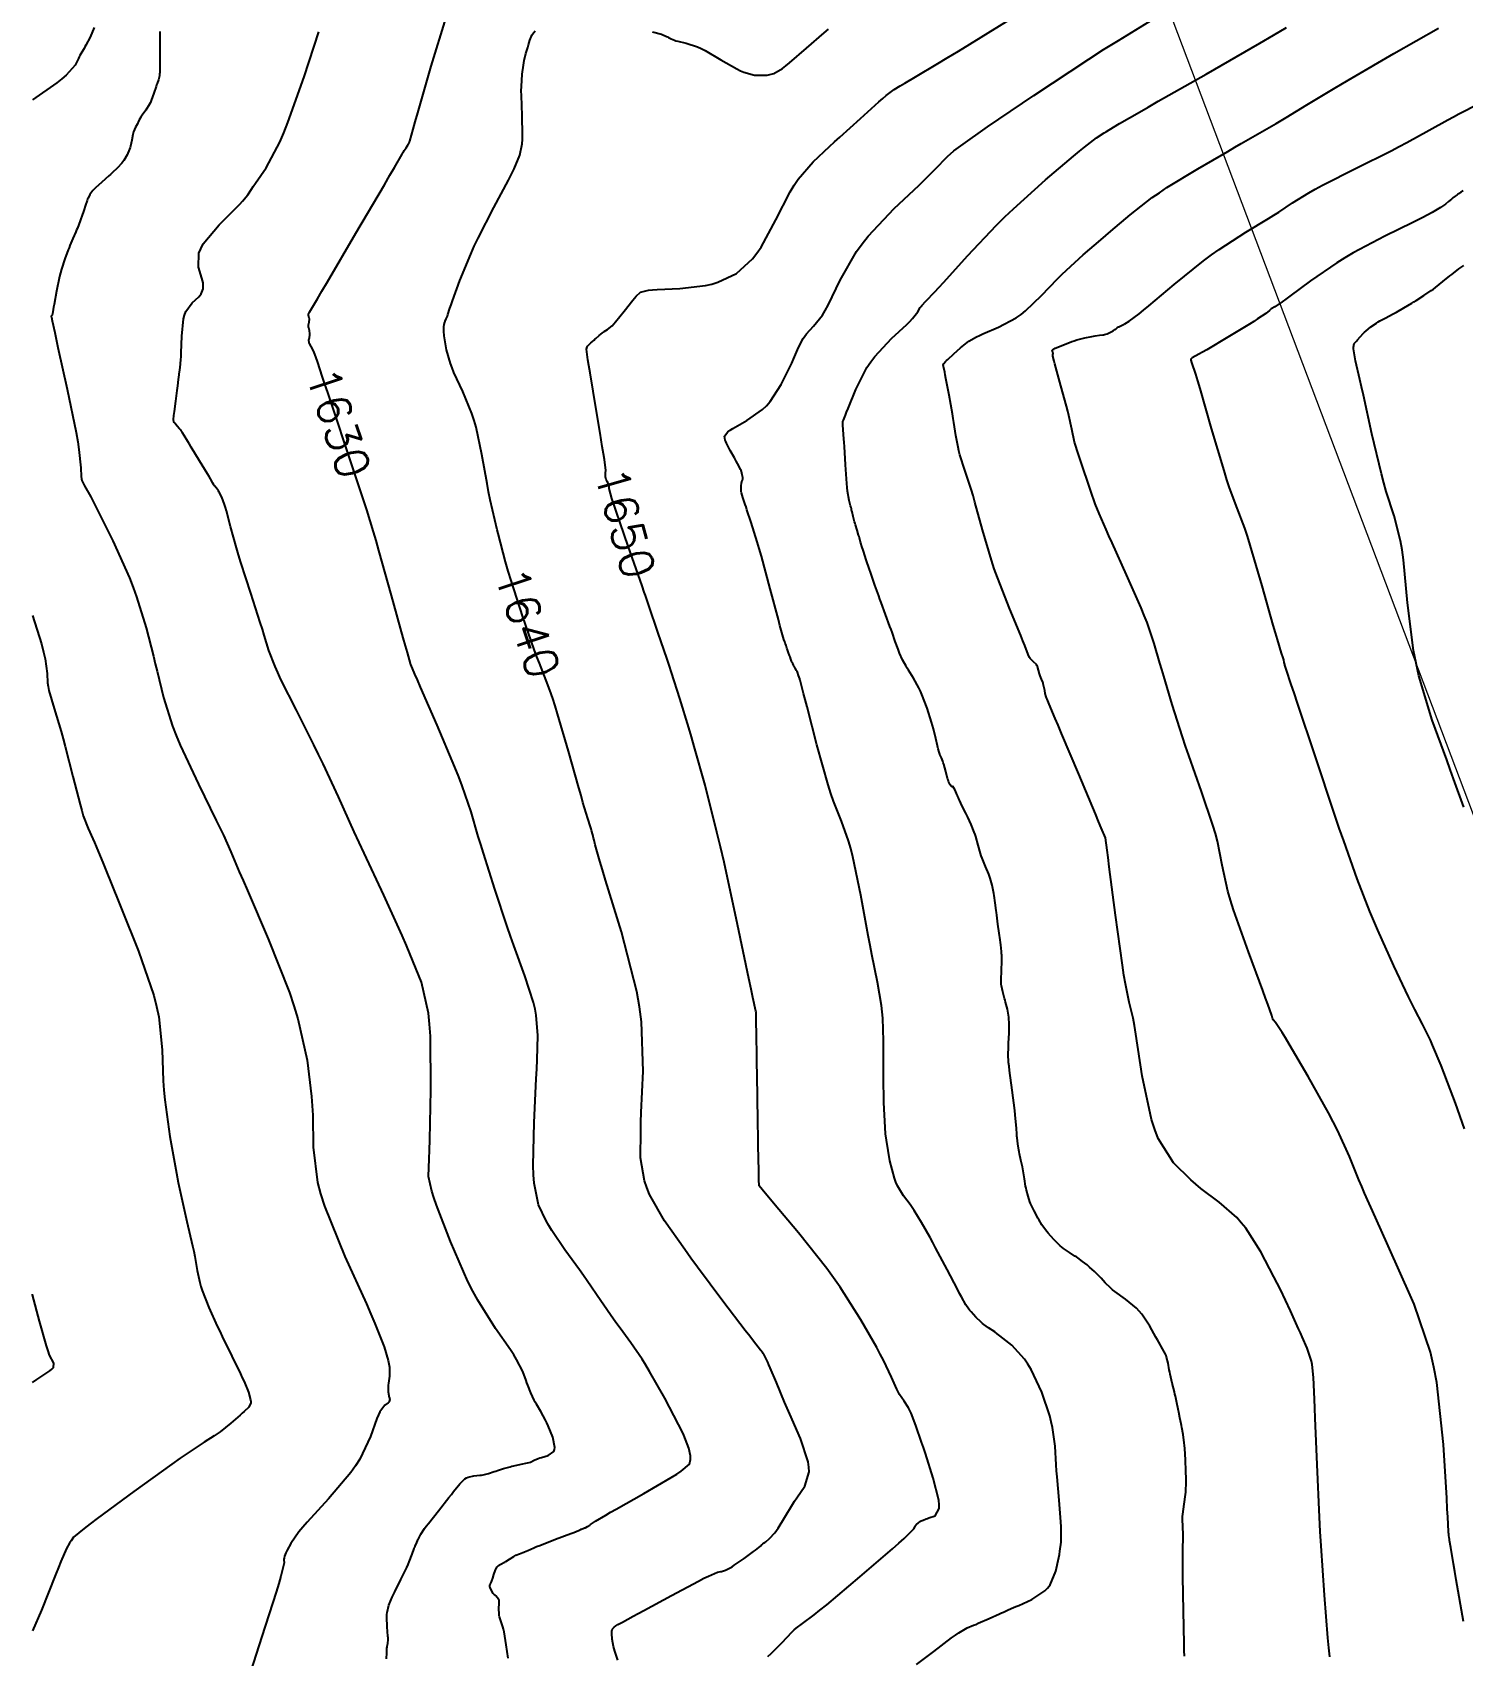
# Model space of a CAD drawing. Header units: metres. Extents: x 837477 to 838477, y 1189014 to 1191014.
# Drawn here: x 837476.5 to 837641.2, y 1190025.9 to 1190212.8 of the extents above; entities that cross this region are included whole.
import ezdxf

# ---------------------------------------------------------------- set-up
doc = ezdxf.new("R2010")
doc.units = ezdxf.units.M
doc.header["$LTSCALE"] = 0.3
doc.layers.add('COTAS 10', color=1, linetype='Continuous')
doc.layers.add('Linea_Tendencia', color=51, linetype='Continuous', lineweight=20)
doc.styles.get("Standard").update_dxf_attribs({"font": 'simplex.shx'})

msp = doc.modelspace()

# ---------------------------------------------------------------- linework, layer by layer
at = {"layer": 'COTAS 10'}
for points, elevation in [([(837531.283, 1190025.632), (837531.048, 1190027.15), (837530.803, 1190028.653), (837530.737, 1190028.975), (837530.673, 1190029.257), (837530.448, 1190029.934), (837530.278, 1190030.402), (837530.248, 1190030.552), (837530.225, 1190030.71), (837530.205, 1190031.352), (837530.228, 1190031.921), (837530.233, 1190032.034), (837530.237, 1190032.126), (837530.245, 1190032.296), (837530.214, 1190032.372), (837530.193, 1190032.405), (837530.167, 1190032.444), (837530.028, 1190032.627), (837529.876, 1190032.802), (837529.842, 1190032.836), (837529.81, 1190032.863), (837529.723, 1190032.907), (837529.629, 1190032.986), (837529.593, 1190033.035), (837529.553, 1190033.096), (837529.37, 1190033.416), (837529.213, 1190033.76), (837529.188, 1190033.836), (837529.171, 1190033.903), (837529.178, 1190034.079), (837529.242, 1190034.207), (837529.261, 1190034.244), (837529.281, 1190034.283), (837529.357, 1190034.429), (837529.45, 1190034.648), (837529.48, 1190034.733), (837529.512, 1190034.827), (837529.644, 1190035.253), (837529.789, 1190035.688), (837529.829, 1190035.788), (837529.87, 1190035.879), (837530.017, 1190036.135), (837530.182, 1190036.31), (837530.234, 1190036.351), (837530.288, 1190036.388), (837530.507, 1190036.494), (837530.795, 1190036.63), (837530.893, 1190036.686), (837530.999, 1190036.75), (837531.45, 1190037.049), (837531.93, 1190037.355), (837532.056, 1190037.424), (837532.177, 1190037.487), (837532.588, 1190037.658), (837532.969, 1190037.795), (837533.071, 1190037.837), (837533.172, 1190037.879), (837533.527, 1190038.047), (837534.229, 1190038.349), (837534.549, 1190038.477), (837534.923, 1190038.625), (837536.729, 1190039.318), (837538.482, 1190039.986), (837538.823, 1190040.117), (837539.102, 1190040.226), (837539.586, 1190040.427), (837539.665, 1190040.472), (837539.689, 1190040.483), (837539.713, 1190040.492), (837539.807, 1190040.521), (837539.897, 1190040.547), (837539.919, 1190040.555), (837539.94, 1190040.564), (837540.005, 1190040.599), (837540.057, 1190040.626), (837540.068, 1190040.63), (837540.079, 1190040.632), (837540.111, 1190040.625), (837540.172, 1190040.638), (837540.201, 1190040.653), (837540.236, 1190040.672), (837540.408, 1190040.781), (837540.677, 1190040.962), (837540.773, 1190041.026), (837540.878, 1190041.097), (837541.338, 1190041.403), (837542.51, 1190042.106), (837543.065, 1190042.426), (837543.72, 1190042.801), (837546.916, 1190044.611), (837550.059, 1190046.442), (837550.679, 1190046.83), (837551.192, 1190047.166), (837552.141, 1190047.952), (837552.283, 1190048.511), (837552.286, 1190048.704), (837552.273, 1190048.915), (837552.097, 1190049.814), (837551.501, 1190051.308), (837551.224, 1190051.893), (837550.898, 1190052.552), (837549.318, 1190055.551), (837547.563, 1190058.653), (837547.128, 1190059.377), (837546.714, 1190060.042), (837545.404, 1190061.957), (837544.166, 1190063.631), (837543.798, 1190064.144), (837543.418, 1190064.68), (837541.957, 1190066.792), (837540.39, 1190069.062), (837539.944, 1190069.696), (837539.492, 1190070.333), (837537.818, 1190072.653), (837536.309, 1190074.866), (837535.962, 1190075.435), (837535.646, 1190075.986), (837534.76, 1190077.818), (837534.268, 1190080.315), (837534.199, 1190081.285), (837534.161, 1190082.376), (837534.266, 1190087.324), (837534.516, 1190092.347), (837534.569, 1190093.486), (837534.613, 1190094.515), (837534.713, 1190097.324), (837534.513, 1190099.65), (837534.369, 1190100.376), (837534.187, 1190101.137), (837533.208, 1190104.181), (837531.93, 1190107.707), (837531.559, 1190108.772), (837531.18, 1190109.875), (837529.752, 1190114.181), (837528.432, 1190118.317), (837528.122, 1190119.313), (837527.836, 1190120.245), (837527.005, 1190123.073), (837525.998, 1190126.07), (837525.601, 1190127.109), (837525.153, 1190128.238), (837523.11, 1190133.073), (837521.196, 1190137.44), (837520.831, 1190138.275), (837520.536, 1190138.948), (837520.065, 1190140.028), (837520.054, 1190140.063), (837520.051, 1190140.077), (837520.046, 1190140.094), (837520.028, 1190140.17), (837519.681, 1190141.426), (837519.471, 1190142.185), (837519.21, 1190143.123), (837517.856, 1190147.999), (837516.397, 1190153.185), (837516.071, 1190154.319), (837515.779, 1190155.323), (837515.005, 1190157.856), (837514.322, 1190159.916), (837514.208, 1190160.259), (837513.902, 1190161.18), (837513.558, 1190162.213), (837510.505, 1190171.374), (837510.191, 1190172.316), (837509.923, 1190173.124), (837509.323, 1190174.936), (837509.027, 1190175.774), (837508.95, 1190175.969), (837508.874, 1190176.148), (837508.618, 1190176.658), (837508.424, 1190177.003), (837508.388, 1190177.077), (837508.359, 1190177.143), (837508.317, 1190177.302), (837508.336, 1190177.423), (837508.346, 1190177.464), (837508.358, 1190177.509), (837508.418, 1190177.698), (837508.459, 1190177.947), (837508.459, 1190177.989), (837508.459, 1190178.03), (837508.454, 1190178.118), (837508.395, 1190178.487), (837508.323, 1190178.822), (837508.309, 1190178.89), (837508.298, 1190178.946), (837508.281, 1190179.058), (837508.294, 1190179.151), (837508.302, 1190179.195), (837508.312, 1190179.247), (837508.361, 1190179.501), (837508.394, 1190179.778), (837508.393, 1190179.844), (837508.388, 1190179.906), (837508.332, 1190180.092), (837508.293, 1190180.264), (837508.298, 1190180.317), (837508.311, 1190180.372), (837508.414, 1190180.592), (837509.324, 1190182.131), (837509.845, 1190183.018), (837510.483, 1190184.104), (837513.758, 1190189.692), (837517.027, 1190195.28), (837517.662, 1190196.366), (837518.178, 1190197.253), (837519.064, 1190198.791), (837519.208, 1190199.05), (837519.256, 1190199.13), (837519.308, 1190199.214), (837519.528, 1190199.546), (837519.73, 1190199.849), (837519.771, 1190199.914), (837519.806, 1190199.972), (837519.876, 1190200.112), (837519.906, 1190200.197), (837519.915, 1190200.219), (837519.923, 1190200.241), (837519.956, 1190200.317), (837520.352, 1190201.68), (837520.59, 1190202.514), (837520.883, 1190203.546), (837522.403, 1190208.92), (837524.148, 1190214.523)], 1630), ([(837578.303, 1190024.888), (837580.269, 1190026.416), (837582.338, 1190027.979), (837582.782, 1190028.296), (837583.171, 1190028.563), (837584.11, 1190029.113), (837584.848, 1190029.415), (837585.11, 1190029.527), (837585.396, 1190029.651), (837586.638, 1190030.199), (837587.831, 1190030.731), (837588.087, 1190030.845), (837588.311, 1190030.944), (837588.852, 1190031.18), (837589.467, 1190031.45), (837589.738, 1190031.571), (837590.052, 1190031.712), (837591.551, 1190032.385), (837593.064, 1190033.372), (837593.387, 1190033.71), (837593.668, 1190034.077), (837594.338, 1190035.634), (837594.674, 1190037.208), (837594.744, 1190037.586), (837594.805, 1190037.937), (837594.944, 1190038.995), (837594.953, 1190040.276), (837594.932, 1190040.77), (837594.9, 1190041.323), (837594.703, 1190043.82), (837594.473, 1190046.529), (837594.422, 1190047.216), (837594.376, 1190047.875), (837594.254, 1190050.027), (837593.964, 1190052.185), (837593.811, 1190052.848), (837593.627, 1190053.539), (837592.702, 1190056.273), (837591.486, 1190058.874), (837591.12, 1190059.483), (837590.74, 1190060.042), (837589.259, 1190061.658), (837587.896, 1190062.758), (837587.592, 1190062.993), (837587.318, 1190063.197), (837586.591, 1190063.683), (837586.049, 1190064.044), (837585.892, 1190064.169), (837585.731, 1190064.306), (837585.126, 1190064.894), (837584.568, 1190065.515), (837584.438, 1190065.673), (837584.318, 1190065.825), (837583.972, 1190066.324), (837583.472, 1190067.227), (837583.254, 1190067.633), (837583.003, 1190068.108), (837581.809, 1190070.388), (837580.496, 1190072.875), (837580.17, 1190073.481), (837579.859, 1190074.05), (837578.87, 1190075.803), (837578.013, 1190077.196), (837577.786, 1190077.538), (837577.563, 1190077.861), (837576.793, 1190078.87), (837576.101, 1190080.024), (837575.927, 1190080.439), (837575.76, 1190080.895), (837575.222, 1190082.885), (837574.819, 1190085.29), (837574.737, 1190086.007), (837574.669, 1190086.747), (837574.531, 1190089.603), (837574.494, 1190092.519), (837574.49, 1190093.297), (837574.488, 1190094.062), (837574.5, 1190096.717), (837574.41, 1190099.317), (837574.342, 1190100.047), (837574.257, 1190100.781), (837573.798, 1190103.471), (837573.149, 1190106.658), (837572.945, 1190107.706), (837572.731, 1190108.826), (837571.866, 1190113.471), (837570.957, 1190117.888), (837570.714, 1190118.865), (837570.475, 1190119.736), (837569.644, 1190121.991), (837568.722, 1190124.292), (837568.425, 1190125.191), (837568.11, 1190126.204), (837566.825, 1190130.811), (837565.686, 1190135.16), (837565.464, 1190136.01), (837565.282, 1190136.707), (837564.965, 1190137.947), (837564.894, 1190138.222), (837564.868, 1190138.311), (837564.84, 1190138.405), (837564.717, 1190138.791), (837564.574, 1190139.176), (837564.533, 1190139.269), (837564.492, 1190139.357), (837564.339, 1190139.628), (837564.198, 1190139.849), (837564.164, 1190139.906), (837564.132, 1190139.961), (837564.035, 1190140.144), (837563.954, 1190140.327), (837563.932, 1190140.381), (837563.91, 1190140.437), (837563.832, 1190140.654), (837563.743, 1190140.907), (837563.715, 1190140.986), (837563.685, 1190141.069), (837563.562, 1190141.399), (837563.435, 1190141.741), (837563.403, 1190141.831), (837563.371, 1190141.919), (837563.267, 1190142.219), (837563.171, 1190142.501), (837563.119, 1190142.655), (837563.025, 1190142.927), (837562.727, 1190143.982), (837562.572, 1190144.552), (837562.386, 1190145.242), (837561.453, 1190148.74), (837560.426, 1190152.517), (837560.181, 1190153.384), (837559.953, 1190154.173), (837559.271, 1190156.376), (837558.773, 1190157.852), (837558.661, 1190158.183), (837558.559, 1190158.48), (837558.286, 1190159.271), (837558.134, 1190159.82), (837558.11, 1190159.964), (837558.094, 1190160.105), (837558.097, 1190160.586), (837558.153, 1190160.972), (837558.17, 1190161.053), (837558.187, 1190161.123), (837558.251, 1190161.281), (837558.289, 1190161.426), (837558.289, 1190161.487), (837558.286, 1190161.558), (837558.235, 1190161.886), (837558.126, 1190162.28), (837558.085, 1190162.392), (837558.039, 1190162.504), (837557.836, 1190162.918), (837557.543, 1190163.444), (837557.441, 1190163.627), (837557.33, 1190163.827), (837556.853, 1190164.681), (837556.423, 1190165.521), (837556.341, 1190165.711), (837556.276, 1190165.882), (837556.175, 1190166.347), (837556.571, 1190166.829), (837556.819, 1190167.012), (837557.128, 1190167.216), (837558.741, 1190168.129), (837560.57, 1190169.405), (837561.015, 1190169.838), (837561.433, 1190170.306), (837562.718, 1190172.282), (837563.7, 1190174.273), (837563.926, 1190174.749), (837564.133, 1190175.194), (837564.716, 1190176.53), (837565.257, 1190177.591), (837565.437, 1190177.862), (837565.63, 1190178.123), (837566.438, 1190178.984), (837567.453, 1190180.28), (837567.776, 1190180.816), (837568.119, 1190181.429), (837569.509, 1190184.281), (837571.381, 1190187.587), (837572.027, 1190188.487), (837572.728, 1190189.379), (837575.719, 1190192.544), (837578.542, 1190195.192), (837579.135, 1190195.759), (837579.648, 1190196.254), (837580.822, 1190197.441), (837581.487, 1190198.143), (837581.679, 1190198.332), (837581.874, 1190198.52), (837582.606, 1190199.178), (837584.471, 1190200.548), (837585.381, 1190201.184), (837586.461, 1190201.931), (837591.783, 1190205.557), (837598.114, 1190209.738), (837599.831, 1190210.835), (837601.531, 1190211.906), (837607.539, 1190215.557)], 1660), ([(837483.615, 1190213.378), (837483.142, 1190212.277), (837482.668, 1190211.359), (837482.561, 1190211.159), (837482.465, 1190210.984), (837482.207, 1190210.547), (837481.971, 1190210.147), (837481.888, 1190209.995), (837481.799, 1190209.825), (837481.415, 1190209.06), (837480.391, 1190207.903), (837479.898, 1190207.486), (837479.314, 1190207.026), (837476.514, 1190205.061)], 1600), ([(837491.162, 1190212.931), (837491.161, 1190212.775), (837491.164, 1190211.957), (837491.17, 1190210.913), (837491.173, 1190210.615), (837491.176, 1190210.313), (837491.188, 1190209.19), (837491.173, 1190208.208), (837491.157, 1190207.995), (837491.137, 1190207.808), (837491.027, 1190207.343), (837490.861, 1190206.929), (837490.806, 1190206.773), (837490.748, 1190206.599), (837490.504, 1190205.823), (837490.195, 1190204.978), (837490.095, 1190204.761), (837489.989, 1190204.551), (837489.552, 1190203.853), (837489.148, 1190203.288), (837489.063, 1190203.162), (837488.988, 1190203.05), (837488.815, 1190202.753), (837488.687, 1190202.494), (837488.641, 1190202.404), (837488.591, 1190202.308), (837488.375, 1190201.894), (837488.159, 1190201.387), (837488.11, 1190201.23), (837488.065, 1190201.067), (837487.943, 1190200.42), (837487.804, 1190199.737), (837487.749, 1190199.551), (837487.687, 1190199.366), (837487.402, 1190198.711), (837487.031, 1190198.088), (837486.914, 1190197.924), (837486.791, 1190197.764), (837486.294, 1190197.215), (837485.692, 1190196.647), (837485.503, 1190196.475), (837485.305, 1190196.296), (837484.505, 1190195.595), (837483.769, 1190194.924), (837483.61, 1190194.763), (837483.471, 1190194.614), (837483.129, 1190194.166), (837482.921, 1190193.748), (837482.866, 1190193.618), (837482.813, 1190193.481), (837482.628, 1190192.935), (837482.425, 1190192.299), (837482.359, 1190192.105), (837482.289, 1190191.904), (837482.001, 1190191.115), (837481.683, 1190190.294), (837481.594, 1190190.073), (837481.504, 1190189.854), (837481.176, 1190189.086), (837480.831, 1190188.273), (837480.73, 1190188.027), (837480.627, 1190187.771), (837480.239, 1190186.768), (837479.848, 1190185.545), (837479.745, 1190185.15), (837479.643, 1190184.731), (837479.291, 1190183.015), (837479.009, 1190181.476), (837478.952, 1190181.168), (837478.904, 1190180.911), (837478.805, 1190180.412), (837478.766, 1190180.276), (837478.755, 1190180.248), (837478.745, 1190180.224), (837478.709, 1190180.173), (837478.682, 1190180.151), (837478.678, 1190180.145), (837478.675, 1190180.139), (837478.676, 1190180.118), (837478.68, 1190180.105), (837478.679, 1190180.103), (837478.677, 1190180.104), (837478.661, 1190180.114), (837478.649, 1190180.117), (837478.649, 1190180.113), (837478.651, 1190180.107), (837478.671, 1190180.068), (837478.696, 1190180.019), (837478.706, 1190179.995), (837478.716, 1190179.959), (837478.729, 1190179.887), (837478.735, 1190179.853), (837478.743, 1190179.813), (837478.781, 1190179.619), (837479.072, 1190178.269), (837479.239, 1190177.501), (837479.444, 1190176.561), (837480.495, 1190171.744), (837481.527, 1190166.746), (837481.719, 1190165.693), (837481.871, 1190164.783), (837482.082, 1190162.693), (837482.114, 1190161.672), (837482.153, 1190161.435), (837482.205, 1190161.22), (837482.499, 1190160.61), (837483.23, 1190159.347), (837483.556, 1190158.719), (837483.937, 1190157.972), (837485.759, 1190154.268), (837487.673, 1190150.003), (837488.111, 1190148.902), (837488.508, 1190147.835), (837489.612, 1190144.268), (837490.43, 1190141.005), (837490.648, 1190140.131), (837490.861, 1190139.268), (837491.599, 1190136.254), (837492.649, 1190132.936), (837493.06, 1190131.882), (837493.522, 1190130.768), (837495.622, 1190126.254), (837497.679, 1190122.079), (837498.115, 1190121.178), (837498.492, 1190120.388), (837499.367, 1190118.457), (837500.328, 1190116.189), (837500.758, 1190115.186), (837501.26, 1190114.02), (837503.666, 1190108.457), (837506.1, 1190102.284), (837506.619, 1190100.733), (837507.07, 1190099.252), (837508.143, 1190094.476), (837508.634, 1190090.311), (837508.72, 1190089.215), (837508.783, 1190088.143), (837508.831, 1190084.476), (837509.33, 1190080.413), (837509.679, 1190079.09), (837510.119, 1190077.683), (837512.469, 1190071.885), (837514.958, 1190066.426), (837515.486, 1190065.23), (837515.944, 1190064.173), (837517.017, 1190061.495), (837517.482, 1190059.889), (837517.557, 1190059.506), (837517.609, 1190059.151), (837517.604, 1190058.093), (837517.489, 1190057.283), (837517.472, 1190057.085), (837517.462, 1190056.898), (837517.478, 1190056.317), (837517.539, 1190055.869), (837517.556, 1190055.767), (837517.573, 1190055.673), (837517.638, 1190055.414), (837517.593, 1190055.191), (837517.54, 1190055.121), (837517.471, 1190055.046), (837517.076, 1190054.746), (837516.513, 1190053.999), (837516.337, 1190053.643), (837516.152, 1190053.222), (837515.413, 1190051.163), (837514.193, 1190048.555), (837513.705, 1190047.788), (837513.152, 1190047.002), (837510.611, 1190043.998), (837508.137, 1190041.303), (837507.625, 1190040.711), (837507.189, 1190040.186), (837506.24, 1190038.845), (837505.854, 1190038.073), (837505.773, 1190037.905), (837505.702, 1190037.758), (837505.54, 1190037.395), (837505.476, 1190037.132), (837505.467, 1190037.048), (837505.462, 1190036.96), (837505.477, 1190036.601), (837505.111, 1190035.063), (837504.867, 1190034.231), (837504.56, 1190033.224), (837502.934, 1190028.12), (837501.3, 1190023.086)], 1610), ([(837517.257, 1190025.566), (837517.295, 1190026.261), (837517.326, 1190026.795), (837517.339, 1190026.918), (837517.354, 1190027.029), (837517.421, 1190027.341), (837517.458, 1190027.777), (837517.455, 1190027.966), (837517.445, 1190028.185), (837517.357, 1190029.227), (837517.31, 1190030.364), (837517.326, 1190030.645), (837517.354, 1190030.91), (837517.558, 1190031.743), (837517.942, 1190032.64), (837518.083, 1190032.946), (837518.24, 1190033.276), (837518.932, 1190034.676), (837519.614, 1190036.074), (837519.763, 1190036.404), (837519.896, 1190036.707), (837520.237, 1190037.595), (837520.455, 1190038.246), (837520.512, 1190038.4), (837520.567, 1190038.544), (837520.751, 1190038.968), (837520.929, 1190039.325), (837520.98, 1190039.426), (837521.032, 1190039.529), (837521.226, 1190039.905), (837521.656, 1190040.552), (837521.857, 1190040.825), (837522.094, 1190041.138), (837523.245, 1190042.606), (837524.466, 1190044.137), (837524.747, 1190044.49), (837525.003, 1190044.811), (837525.722, 1190045.715), (837526.308, 1190046.283), (837526.481, 1190046.393), (837526.658, 1190046.482), (837527.335, 1190046.633), (837528.026, 1190046.685), (837528.211, 1190046.712), (837528.394, 1190046.745), (837529.034, 1190046.91), (837529.677, 1190047.117), (837529.862, 1190047.176), (837530.049, 1190047.236), (837530.752, 1190047.459), (837531.499, 1190047.673), (837531.714, 1190047.728), (837531.934, 1190047.78), (837532.76, 1190047.952), (837533.512, 1190048.12), (837533.686, 1190048.169), (837533.844, 1190048.22), (837534.29, 1190048.417), (837534.748, 1190048.628), (837534.914, 1190048.688), (837535.098, 1190048.749), (837535.902, 1190048.977), (837536.536, 1190049.443), (837536.612, 1190049.654), (837536.645, 1190049.901), (837536.405, 1190051.088), (837535.877, 1190052.402), (837535.729, 1190052.728), (837535.579, 1190053.037), (837535.033, 1190054.019), (837534.523, 1190054.885), (837534.397, 1190055.121), (837534.277, 1190055.355), (837533.895, 1190056.19), (837533.545, 1190057.065), (837533.445, 1190057.325), (837533.342, 1190057.593), (837532.959, 1190058.622), (837532.239, 1190060.041), (837531.924, 1190060.555), (837531.559, 1190061.12), (837529.825, 1190063.596), (837527.773, 1190066.843), (837527.209, 1190067.895), (837526.646, 1190069.012), (837524.625, 1190073.596), (837523.017, 1190077.796), (837522.714, 1190078.67), (837522.473, 1190079.42), (837522.114, 1190081.085), (837522.183, 1190083.136), (837522.211, 1190084.128), (837522.243, 1190085.304), (837522.388, 1190091.085), (837522.325, 1190097.232), (837522.225, 1190098.638), (837522.09, 1190099.917), (837521.302, 1190103.468), (837520.014, 1190106.654), (837519.562, 1190107.703), (837519.07, 1190108.823), (837516.947, 1190113.468), (837514.694, 1190118.318), (837514.119, 1190119.566), (837513.566, 1190120.774), (837511.743, 1190124.796), (837509.974, 1190128.615), (837509.455, 1190129.694), (837508.923, 1190130.783), (837506.893, 1190134.796), (837505.123, 1190138.325), (837504.755, 1190139.109), (837504.439, 1190139.809), (837503.738, 1190141.641), (837503.199, 1190143.437), (837502.985, 1190144.115), (837502.744, 1190144.872), (837501.641, 1190148.257), (837500.503, 1190151.805), (837500.24, 1190152.665), (837499.999, 1190153.47), (837499.318, 1190155.935), (837498.838, 1190157.741), (837498.724, 1190158.131), (837498.619, 1190158.475), (837498.306, 1190159.318), (837498.054, 1190159.804), (837497.986, 1190159.921), (837497.919, 1190160.03), (837497.687, 1190160.365), (837497.489, 1190160.625), (837497.444, 1190160.688), (837497.404, 1190160.748), (837497.295, 1190160.93), (837497.009, 1190161.42), (837496.857, 1190161.674), (837496.673, 1190161.979), (837495.745, 1190163.507), (837494.785, 1190165.084), (837494.58, 1190165.42), (837494.402, 1190165.712), (837493.981, 1190166.402), (837493.777, 1190166.733), (837493.736, 1190166.799), (837493.702, 1190166.853), (837493.634, 1190166.953), (837493.547, 1190167.048), (837493.501, 1190167.098), (837493.445, 1190167.159), (837493.16, 1190167.468), (837492.885, 1190167.819), (837492.835, 1190167.907), (837492.795, 1190167.991), (837492.745, 1190168.259), (837492.799, 1190168.727), (837492.826, 1190168.936), (837492.857, 1190169.18), (837493.009, 1190170.35), (837493.17, 1190171.582), (837493.206, 1190171.865), (837493.238, 1190172.123), (837493.324, 1190172.845), (837493.393, 1190173.4), (837493.414, 1190173.553), (837493.436, 1190173.705), (837493.523, 1190174.251), (837493.607, 1190175.135), (837493.627, 1190175.501), (837493.646, 1190175.919), (837493.702, 1190177.863), (837493.917, 1190179.842), (837494.035, 1190180.281), (837494.179, 1190180.674), (837494.913, 1190181.7), (837495.654, 1190182.38), (837495.804, 1190182.555), (837495.929, 1190182.724), (837496.179, 1190183.285), (837496.149, 1190183.986), (837496.097, 1190184.243), (837496.027, 1190184.527), (837495.619, 1190185.782), (837495.665, 1190187.402), (837495.881, 1190187.917), (837496.185, 1190188.461), (837498.018, 1190190.666), (837499.987, 1190192.649), (837500.377, 1190193.053), (837500.699, 1190193.395), (837501.302, 1190194.105), (837501.723, 1190194.77), (837501.931, 1190195.082), (837502.178, 1190195.451), (837503.402, 1190197.245), (837504.978, 1190200.165), (837505.448, 1190201.242), (837505.932, 1190202.437), (837507.801, 1190207.725), (837509.476, 1190212.876)], 1620), ([(837543.915, 1190025.398), (837543.555, 1190026.437), (837543.479, 1190026.704), (837543.413, 1190026.963), (837543.262, 1190027.827), (837543.208, 1190028.489), (837543.204, 1190028.622), (837543.205, 1190028.732), (837543.245, 1190028.945), (837543.324, 1190029.026), (837543.348, 1190029.053), (837543.374, 1190029.082), (837543.477, 1190029.199), (837543.691, 1190029.369), (837543.787, 1190029.43), (837543.899, 1190029.496), (837544.433, 1190029.788), (837545.687, 1190030.458), (837546.252, 1190030.763), (837546.911, 1190031.119), (837550.078, 1190032.84), (837553.194, 1190034.506), (837553.821, 1190034.828), (837554.345, 1190035.091), (837555.389, 1190035.537), (837555.758, 1190035.603), (837555.857, 1190035.625), (837555.956, 1190035.649), (837556.301, 1190035.751), (837556.834, 1190036.029), (837557.051, 1190036.165), (837557.297, 1190036.325), (837558.435, 1190037.113), (837559.537, 1190037.911), (837559.76, 1190038.078), (837559.947, 1190038.22), (837560.328, 1190038.537), (837560.46, 1190038.674), (837560.491, 1190038.704), (837560.519, 1190038.729), (837560.601, 1190038.789), (837560.76, 1190038.907), (837560.837, 1190038.968), (837560.927, 1190039.043), (837561.373, 1190039.417), (837561.973, 1190040.072), (837562.16, 1190040.323), (837562.357, 1190040.605), (837563.146, 1190041.876), (837564.013, 1190043.315), (837564.26, 1190043.703), (837564.509, 1190044.085), (837565.43, 1190045.429), (837565.925, 1190047.069), (837565.906, 1190047.638), (837565.818, 1190048.257), (837564.936, 1190050.91), (837563.705, 1190053.711), (837563.397, 1190054.424), (837563.104, 1190055.109), (837562.163, 1190057.357), (837561.45, 1190059.074), (837561.301, 1190059.425), (837561.173, 1190059.721), (837560.881, 1190060.341), (837560.704, 1190060.618), (837560.647, 1190060.699), (837560.587, 1190060.781), (837560.341, 1190061.09), (837559.513, 1190062.151), (837559.085, 1190062.708), (837558.572, 1190063.379), (837556.001, 1190066.749), (837553.065, 1190070.67), (837552.322, 1190071.688), (837551.608, 1190072.677), (837549.282, 1190076.001), (837547.561, 1190079.015), (837547.229, 1190079.807), (837546.96, 1190080.582), (837546.51, 1190083.229), (837546.534, 1190086.3), (837546.564, 1190087.343), (837546.605, 1190088.469), (837546.833, 1190093.229), (837546.629, 1190098.916), (837546.395, 1190100.626), (837546.085, 1190102.396), (837544.328, 1190109.277), (837542.49, 1190115.23), (837542.129, 1190116.415), (837541.833, 1190117.399), (837541.295, 1190119.277), (837541.181, 1190119.801), (837541.151, 1190119.931), (837541.122, 1190120.055), (837541.021, 1190120.449), (837540.875, 1190120.948), (837540.816, 1190121.138), (837540.75, 1190121.351), (837540.449, 1190122.308), (837539.893, 1190124.171), (837539.667, 1190124.955), (837539.41, 1190125.856), (837538.219, 1190130.078), (837536.978, 1190134.357), (837536.689, 1190135.294), (837536.423, 1190136.122), (837536.072, 1190137.087), (837535.658, 1190138.219), (837534.875, 1190140.189), (837534.597, 1190140.938), (837534.292, 1190141.776), (837532.973, 1190145.534), (837531.61, 1190149.704), (837531.278, 1190150.801), (837530.966, 1190151.873), (837530.11, 1190155.127), (837530.002, 1190155.534), (837529.225, 1190158.995), (837529.031, 1190159.94), (837528.846, 1190160.879), (837528.25, 1190164.224), (837527.586, 1190167.351), (837527.356, 1190168.152), (837527.107, 1190168.926), (837526.045, 1190171.489), (837525.036, 1190173.669), (837524.82, 1190174.202), (837524.632, 1190174.704), (837524.184, 1190176.262), (837523.971, 1190177.419), (837523.931, 1190177.668), (837523.899, 1190177.887), (837523.854, 1190178.421), (837523.87, 1190178.742), (837523.877, 1190178.826), (837523.886, 1190178.908), (837523.926, 1190179.188), (837523.988, 1190179.45), (837524.009, 1190179.52), (837524.033, 1190179.589), (837524.137, 1190179.832), (837524.239, 1190180.056), (837524.261, 1190180.114), (837524.281, 1190180.169), (837524.333, 1190180.353), (837524.569, 1190181.054), (837524.705, 1190181.436), (837524.873, 1190181.9), (837525.732, 1190184.252), (837526.975, 1190187.293), (837527.384, 1190188.191), (837527.821, 1190189.113), (837529.634, 1190192.643), (837531.309, 1190195.812), (837531.658, 1190196.505), (837531.959, 1190197.12), (837532.633, 1190198.676), (837532.886, 1190200.011), (837532.922, 1190200.485), (837532.943, 1190201.006), (837532.891, 1190203.266), (837532.799, 1190205.548), (837532.793, 1190206.082), (837532.796, 1190206.575), (837532.879, 1190208.001), (837533.033, 1190209.068), (837533.081, 1190209.334), (837533.131, 1190209.587), (837533.328, 1190210.395), (837533.525, 1190211.073), (837533.574, 1190211.243), (837533.621, 1190211.406), (837533.772, 1190211.934), (837533.949, 1190212.392), (837534.014, 1190212.511), (837534.084, 1190212.627), (837534.394, 1190213.018)], 1640), ([(837561.193, 1190025.839), (837561.542, 1190026.162), (837562.809, 1190027.455), (837563.944, 1190028.632), (837564.209, 1190028.883), (837564.453, 1190029.101), (837565.158, 1190029.615), (837566.517, 1190030.624), (837567.174, 1190031.154), (837567.953, 1190031.792), (837571.777, 1190035), (837575.536, 1190038.227), (837576.273, 1190038.877), (837576.878, 1190039.422), (837577.968, 1190040.508), (837578.19, 1190040.859), (837578.248, 1190040.94), (837578.306, 1190041.013), (837578.502, 1190041.216), (837578.701, 1190041.36), (837578.76, 1190041.396), (837578.82, 1190041.43), (837579.053, 1190041.537), (837579.412, 1190041.67), (837579.552, 1190041.721), (837579.709, 1190041.776), (837580.425, 1190042.026), (837580.899, 1190042.868), (837580.904, 1190043.297), (837580.855, 1190043.81), (837580.22, 1190046.373), (837579.311, 1190049.198), (837579.089, 1190049.876), (837578.879, 1190050.51), (837578.226, 1190052.427), (837577.671, 1190053.846), (837577.523, 1190054.166), (837577.377, 1190054.454), (837576.869, 1190055.231), (837576.346, 1190055.999), (837576.19, 1190056.282), (837576.03, 1190056.595), (837575.412, 1190057.979), (837574.479, 1190059.958), (837574.12, 1190060.646), (837573.717, 1190061.395), (837571.898, 1190064.606), (837569.513, 1190068.333), (837568.753, 1190069.408), (837567.95, 1190070.502), (837564.692, 1190074.606), (837561.844, 1190078.008), (837561.301, 1190078.659), (837560.863, 1190079.184), (837560.166, 1190080.031), (837560.149, 1190080.749), (837560.141, 1190081.193), (837560.13, 1190081.743), (837560.079, 1190084.615), (837560.016, 1190088.299), (837559.998, 1190089.361), (837559.98, 1190090.442), (837559.913, 1190094.496), (837559.859, 1190097.867), (837559.849, 1190098.515), (837559.841, 1190099.041), (837559.831, 1190099.913), (837559.828, 1190099.986), (837559.825, 1190100.008), (837559.821, 1190100.031), (837559.799, 1190100.119), (837559.459, 1190101.709), (837559.254, 1190102.679), (837559.002, 1190103.878), (837557.694, 1190110.119), (837556.134, 1190117.282), (837555.723, 1190119.062), (837555.321, 1190120.754), (837553.944, 1190126.131), (837552.695, 1190130.585), (837552.374, 1190131.696), (837552.063, 1190132.754), (837551.03, 1190136.131), (837550.065, 1190139.13), (837549.797, 1190139.949), (837549.53, 1190140.764), (837548.565, 1190143.666), (837547.446, 1190146.946), (837547.082, 1190147.999), (837546.951, 1190148.376), (837546.694, 1190149.114), (837545.099, 1190153.666), (837543.698, 1190157.705), (837543.434, 1190158.498), (837543.222, 1190159.149), (837542.904, 1190160.326), (837542.904, 1190160.571), (837542.894, 1190160.636), (837542.88, 1190160.699), (837542.789, 1190160.913), (837542.682, 1190161.107), (837542.657, 1190161.156), (837542.633, 1190161.203), (837542.565, 1190161.36), (837542.519, 1190161.51), (837542.51, 1190161.554), (837542.502, 1190161.599), (837542.489, 1190161.77), (837542.49, 1190161.97), (837542.492, 1190162.034), (837542.495, 1190162.101), (837542.513, 1190162.375), (837542.358, 1190163.631), (837542.253, 1190164.318), (837542.12, 1190165.153), (837541.866, 1190166.682), (837541.414, 1190169.392), (837540.705, 1190173.623), (837540.57, 1190174.451), (837540.462, 1190175.132), (837540.293, 1190176.35), (837540.372, 1190176.613), (837540.42, 1190176.691), (837540.479, 1190176.77), (837540.786, 1190177.075), (837541.167, 1190177.399), (837541.272, 1190177.491), (837541.377, 1190177.585), (837541.756, 1190177.93), (837542.134, 1190178.248), (837542.238, 1190178.324), (837542.342, 1190178.395), (837542.715, 1190178.609), (837543.236, 1190179.044), (837543.434, 1190179.256), (837543.654, 1190179.506), (837544.642, 1190180.737), (837545.624, 1190181.977), (837545.84, 1190182.233), (837546.033, 1190182.451), (837546.532, 1190182.924), (837547.434, 1190183.127), (837547.882, 1190183.175), (837548.415, 1190183.22), (837551.057, 1190183.353), (837554.003, 1190183.683), (837554.729, 1190183.852), (837555.416, 1190184.054), (837557.572, 1190185.065), (837559.42, 1190186.76), (837559.912, 1190187.394), (837560.396, 1190188.1), (837562.077, 1190191.241), (837563.727, 1190194.46), (837564.192, 1190195.215), (837564.661, 1190195.909), (837566.385, 1190197.923), (837568.284, 1190199.679), (837568.863, 1190200.211), (837569.465, 1190200.763), (837571.834, 1190202.922), (837573.962, 1190204.824), (837574.412, 1190205.214), (837574.803, 1190205.545), (837575.713, 1190206.247), (837576.409, 1190206.662), (837576.663, 1190206.812), (837576.945, 1190206.977), (837578.188, 1190207.7), (837580.732, 1190209.224), (837581.834, 1190209.894), (837583.109, 1190210.672), (837589.149, 1190214.375)], 1650), ([(837547.903, 1190212.879), (837548.917, 1190212.62), (837549.492, 1190212.367), (837549.62, 1190212.306), (837549.734, 1190212.25), (837550.033, 1190212.077), (837550.427, 1190211.913), (837550.601, 1190211.861), (837550.804, 1190211.806), (837551.769, 1190211.585), (837553.084, 1190211.144), (837553.506, 1190210.951), (837553.954, 1190210.727), (837555.781, 1190209.66), (837557.587, 1190208.621), (837558.022, 1190208.414), (837558.427, 1190208.243), (837559.655, 1190207.914), (837560.627, 1190207.88), (837560.872, 1190207.893), (837561.105, 1190207.917), (837561.86, 1190208.087), (837562.852, 1190208.677), (837563.235, 1190208.965), (837563.664, 1190209.308), (837565.607, 1190210.996), (837567.652, 1190212.783), (837568.146, 1190213.187)], 1640), ([(837609.127, 1190025.871), (837609.113, 1190026.518), (837609.097, 1190027.287), (837609.016, 1190031.086), (837608.949, 1190034.997), (837608.942, 1190035.835), (837608.939, 1190036.568), (837608.969, 1190038.334), (837609.001, 1190039.359), (837609, 1190039.625), (837608.994, 1190039.883), (837608.935, 1190040.753), (837608.905, 1190041.651), (837608.917, 1190041.927), (837608.938, 1190042.215), (837609.086, 1190043.355), (837609.25, 1190044.464), (837609.281, 1190044.732), (837609.305, 1190044.984), (837609.339, 1190045.755), (837609.321, 1190046.571), (837609.312, 1190046.852), (837609.302, 1190047.157), (837609.253, 1190048.454), (837609.176, 1190049.788), (837609.148, 1190050.115), (837609.118, 1190050.425), (837608.983, 1190051.389), (837608.833, 1190052.195), (837608.793, 1190052.404), (837608.753, 1190052.607), (837608.612, 1190053.288), (837608.474, 1190053.943), (837608.436, 1190054.13), (837608.398, 1190054.318), (837608.261, 1190055.017), (837608.099, 1190055.802), (837608.044, 1190056.046), (837607.986, 1190056.3), (837607.742, 1190057.311), (837607.501, 1190058.323), (837607.445, 1190058.577), (837607.394, 1190058.821), (837607.247, 1190059.608), (837607.081, 1190060.297), (837607.018, 1190060.478), (837606.947, 1190060.655), (837606.628, 1190061.26), (837606.176, 1190062.013), (837606.022, 1190062.283), (837605.855, 1190062.58), (837605.145, 1190063.873), (837604.234, 1190065.241), (837603.94, 1190065.585), (837603.628, 1190065.914), (837602.348, 1190066.973), (837601.139, 1190067.847), (837600.871, 1190068.058), (837600.633, 1190068.256), (837600.015, 1190068.858), (837599.563, 1190069.373), (837599.429, 1190069.514), (837599.292, 1190069.656), (837598.767, 1190070.165), (837598.225, 1190070.652), (837598.077, 1190070.779), (837597.93, 1190070.903), (837597.407, 1190071.323), (837596.862, 1190071.719), (837596.701, 1190071.828), (837596.536, 1190071.936), (837595.903, 1190072.324), (837595.226, 1190072.788), (837595.033, 1190072.944), (837594.838, 1190073.113), (837594.111, 1190073.823), (837593.446, 1190074.567), (837593.289, 1190074.757), (837593.144, 1190074.94), (837592.72, 1190075.543), (837592.372, 1190076.127), (837592.275, 1190076.298), (837592.178, 1190076.473), (837591.825, 1190077.135), (837591.502, 1190077.814), (837591.424, 1190077.998), (837591.351, 1190078.181), (837591.129, 1190078.83), (837590.949, 1190079.527), (837590.902, 1190079.74), (837590.857, 1190079.962), (837590.706, 1190080.838), (837590.561, 1190081.734), (837590.519, 1190081.97), (837590.476, 1190082.199), (837590.317, 1190082.982), (837590.164, 1190083.721), (837590.126, 1190083.924), (837590.089, 1190084.125), (837589.97, 1190084.844), (837589.878, 1190085.556), (837589.858, 1190085.753), (837589.841, 1190085.95), (837589.798, 1190086.659), (837589.703, 1190087.759), (837589.654, 1190088.202), (837589.593, 1190088.705), (837589.291, 1190091.023), (837588.998, 1190093.311), (837588.943, 1190093.796), (837588.9, 1190094.216), (837588.84, 1190095.195), (837588.865, 1190095.905), (837588.875, 1190096.156), (837588.886, 1190096.429), (837588.939, 1190097.612), (837588.948, 1190098.847), (837588.931, 1190099.154), (837588.906, 1190099.445), (837588.748, 1190100.368), (837588.538, 1190101.172), (837588.481, 1190101.388), (837588.424, 1190101.601), (837588.22, 1190102.345), (837588.068, 1190103.034), (837588.042, 1190103.212), (837588.025, 1190103.385), (837588.024, 1190103.963), (837588.065, 1190104.565), (837588.075, 1190104.753), (837588.083, 1190104.949), (837588.107, 1190105.735), (837588.101, 1190106.563), (837588.09, 1190106.786), (837588.076, 1190107.006), (837587.994, 1190107.778), (837587.88, 1190108.6), (837587.845, 1190108.852), (837587.809, 1190109.114), (837587.667, 1190110.15), (837587.527, 1190111.201), (837587.492, 1190111.473), (837587.459, 1190111.737), (837587.352, 1190112.621), (837587.24, 1190113.438), (837587.203, 1190113.659), (837587.164, 1190113.878), (837587.001, 1190114.65), (837586.774, 1190115.442), (837586.694, 1190115.672), (837586.606, 1190115.908), (837586.228, 1190116.801), (837585.839, 1190117.742), (837585.744, 1190118.007), (837585.655, 1190118.274), (837585.382, 1190119.258), (837585.115, 1190120.226), (837585.03, 1190120.483), (837584.941, 1190120.736), (837584.579, 1190121.611), (837584.185, 1190122.453), (837584.075, 1190122.685), (837583.964, 1190122.916), (837583.563, 1190123.747), (837583.233, 1190124.427), (837583.167, 1190124.564), (837583.112, 1190124.678), (837583.006, 1190124.904), (837582.943, 1190125.052), (837582.914, 1190125.118), (837582.882, 1190125.195), (837582.725, 1190125.559), (837582.568, 1190125.887), (837582.535, 1190125.941), (837582.507, 1190125.978), (837582.443, 1190125.979), (837582.382, 1190125.947), (837582.355, 1190125.964), (837582.324, 1190125.993), (837582.178, 1190126.189), (837581.99, 1190126.59), (837581.934, 1190126.748), (837581.876, 1190126.926), (837581.648, 1190127.738), (837581.426, 1190128.554), (837581.371, 1190128.735), (837581.318, 1190128.896), (837581.151, 1190129.314), (837581.019, 1190129.591), (837580.989, 1190129.663), (837580.961, 1190129.732), (837580.885, 1190129.966), (837580.795, 1190130.338), (837580.759, 1190130.494), (837580.718, 1190130.673), (837580.527, 1190131.513), (837580.235, 1190132.65), (837580.129, 1190133.017), (837580.013, 1190133.407), (837579.504, 1190135.002), (837578.912, 1190136.592), (837578.744, 1190136.979), (837578.574, 1190137.342), (837577.942, 1190138.461), (837577.357, 1190139.376), (837577.216, 1190139.612), (837577.084, 1190139.84), (837576.685, 1190140.597), (837576.348, 1190141.35), (837576.257, 1190141.575), (837576.166, 1190141.807), (837575.843, 1190142.704), (837575.478, 1190143.75), (837575.361, 1190144.077), (837575.236, 1190144.419), (837574.728, 1190145.785), (837574.204, 1190147.199), (837574.069, 1190147.571), (837573.939, 1190147.934), (837573.509, 1190149.173), (837573.112, 1190150.342), (837573.003, 1190150.661), (837572.895, 1190150.978), (837572.507, 1190152.103), (837572.173, 1190153.089), (837572.099, 1190153.318), (837572.032, 1190153.527), (837571.856, 1190154.125), (837571.717, 1190154.623), (837571.673, 1190154.771), (837571.628, 1190154.922), (837571.448, 1190155.501), (837571.261, 1190156.114), (837571.211, 1190156.287), (837571.163, 1190156.461), (837570.996, 1190157.101), (837570.867, 1190157.626), (837570.842, 1190157.727), (837570.822, 1190157.81), (837570.788, 1190157.951), (837570.749, 1190158.109), (837570.725, 1190158.203), (837570.696, 1190158.318), (837570.544, 1190158.915), (837570.364, 1190159.994), (837570.317, 1190160.414), (837570.272, 1190160.886), (837570.117, 1190163.027), (837569.988, 1190165.156), (837569.959, 1190165.62), (837569.932, 1190166.031), (837569.859, 1190167.062), (837569.819, 1190167.62), (837569.812, 1190167.733), (837569.808, 1190167.827), (837569.811, 1190168.017), (837569.829, 1190168.085), (837569.835, 1190168.103), (837569.841, 1190168.12), (837569.867, 1190168.178), (837570.103, 1190168.75), (837570.241, 1190169.091), (837570.412, 1190169.512), (837571.294, 1190171.691), (837572.589, 1190174.232), (837573.02, 1190174.881), (837573.483, 1190175.506), (837575.417, 1190177.566), (837577.183, 1190179.197), (837577.539, 1190179.551), (837577.838, 1190179.863), (837578.438, 1190180.638), (837578.716, 1190181.13), (837578.812, 1190181.264), (837578.917, 1190181.397), (837579.362, 1190181.868), (837580.401, 1190182.95), (837580.878, 1190183.468), (837581.439, 1190184.08), (837584.151, 1190187.08), (837587.51, 1190190.625), (837588.478, 1190191.581), (837589.462, 1190192.526), (837593.155, 1190195.849), (837596.364, 1190198.567), (837597.043, 1190199.131), (837597.632, 1190199.613), (837599.004, 1190200.674), (837599.883, 1190201.247), (837600.161, 1190201.421), (837600.455, 1190201.602), (837601.641, 1190202.315), (837603.956, 1190203.651), (837604.961, 1190204.226), (837606.125, 1190204.889), (837611.641, 1190208.025), (837617.806, 1190211.566), (837619.378, 1190212.486), (837620.892, 1190213.379)], 1670), ([(837625.866, 1190025.788), (837625.757, 1190026.823), (837625.648, 1190027.957), (837625.247, 1190032.882), (837624.873, 1190038.584), (837624.781, 1190040.207), (837624.693, 1190041.851), (837624.417, 1190047.948), (837624.202, 1190053.268), (837624.154, 1190054.421), (837624.109, 1190055.436), (837623.987, 1190057.948), (837623.822, 1190059.446), (837623.75, 1190059.822), (837623.668, 1190060.182), (837623.276, 1190061.341), (837622.697, 1190062.637), (837622.496, 1190063.083), (837622.277, 1190063.566), (837621.341, 1190065.625), (837620.178, 1190068.068), (837619.816, 1190068.794), (837619.436, 1190069.541), (837617.922, 1190072.416), (837616.196, 1190075.127), (837615.683, 1190075.77), (837615.155, 1190076.367), (837613.124, 1190078.133), (837611.024, 1190079.719), (837610.453, 1190080.202), (837609.886, 1190080.703), (837607.876, 1190082.674), (837606.121, 1190085.481), (837605.715, 1190086.51), (837605.343, 1190087.649), (837604.287, 1190092.674), (837603.552, 1190097.468), (837603.382, 1190098.461), (837603.226, 1190099.31), (837602.785, 1190101.171), (837602.332, 1190103.263), (837602.169, 1190104.257), (837601.989, 1190105.431), (837601.204, 1190111.171), (837600.482, 1190116.746), (837600.342, 1190117.815), (837600.228, 1190118.679), (837600.033, 1190120.089), (837599.546, 1190121.255), (837599.248, 1190121.965), (837598.88, 1190122.843), (837596.96, 1190127.413), (837594.99, 1190132.097), (837594.59, 1190133.046), (837594.253, 1190133.845), (837593.563, 1190135.476), (837593.324, 1190136.06), (837593.272, 1190136.199), (837593.227, 1190136.329), (837593.116, 1190136.715), (837593.049, 1190137.034), (837593.015, 1190137.208), (837592.959, 1190137.519), (837592.883, 1190137.835), (837592.853, 1190137.925), (837592.82, 1190138.017), (837592.672, 1190138.358), (837592.517, 1190138.73), (837592.481, 1190138.841), (837592.448, 1190138.956), (837592.35, 1190139.402), (837592.213, 1190139.832), (837592.154, 1190139.938), (837592.087, 1190140.038), (837591.769, 1190140.351), (837591.444, 1190140.649), (837591.372, 1190140.741), (837591.308, 1190140.836), (837591.141, 1190141.209), (837590.744, 1190142.25), (837590.536, 1190142.765), (837590.284, 1190143.378), (837589.017, 1190146.416), (837587.596, 1190150.056), (837587.247, 1190151.05), (837586.917, 1190152.038), (837585.885, 1190155.557), (837585.024, 1190158.726), (837584.802, 1190159.493), (837584.587, 1190160.213), (837583.868, 1190162.416), (837583.297, 1190164.181), (837583.175, 1190164.626), (837583.068, 1190165.051), (837582.812, 1190166.426), (837582.599, 1190167.894), (837582.52, 1190168.378), (837582.432, 1190168.895), (837582.043, 1190171.045), (837581.673, 1190172.991), (837581.598, 1190173.381), (837581.535, 1190173.706), (837581.405, 1190174.341), (837581.377, 1190174.529), (837581.377, 1190174.571), (837581.381, 1190174.61), (837581.425, 1190174.717), (837581.642, 1190174.933), (837581.755, 1190175.041), (837581.89, 1190175.169), (837582.572, 1190175.805), (837583.348, 1190176.501), (837583.543, 1190176.667), (837583.729, 1190176.822), (837584.332, 1190177.283), (837585.186, 1190177.764), (837585.531, 1190177.93), (837585.923, 1190178.112), (837587.731, 1190178.888), (837589.778, 1190179.975), (837590.321, 1190180.352), (837590.854, 1190180.762), (837592.695, 1190182.52), (837594.508, 1190184.438), (837595.024, 1190184.949), (837595.546, 1190185.452), (837597.48, 1190187.196), (837599.507, 1190188.93), (837600.675, 1190189.93), (837602.869, 1190191.807), (837605.434, 1190193.794), (837606.257, 1190194.366), (837607.128, 1190194.948), (837610.684, 1190197.131), (837614.134, 1190199.128), (837614.94, 1190199.593), (837615.68, 1190200.019), (837617.815, 1190201.24), (837619.686, 1190202.325), (837620.26, 1190202.666), (837620.859, 1190203.025), (837623.226, 1190204.466), (837626.297, 1190206.321), (837627.339, 1190206.94), (837628.465, 1190207.605), (837633.226, 1190210.39), (837638.374, 1190213.305)], 1680), ([(837641.262, 1190029.84), (837640.435, 1190034.634), (837640.264, 1190035.631), (837640.117, 1190036.484), (837639.793, 1190038.371), (837639.66, 1190039.168), (837639.633, 1190039.334), (837639.612, 1190039.476), (837639.57, 1190039.793), (837639.559, 1190039.959), (837639.557, 1190040.006), (837639.554, 1190040.054), (837639.546, 1190040.231), (837639.454, 1190041.875), (837639.399, 1190042.847), (837639.331, 1190044.044), (837638.976, 1190050.231), (837638.189, 1190057.363), (837637.849, 1190059.154), (837637.456, 1190060.865), (837635.592, 1190066.384), (837633.561, 1190070.96), (837633.062, 1190072.076), (837632.591, 1190073.128), (837631.12, 1190076.384), (837629.875, 1190079.181), (837629.547, 1190079.943), (837629.226, 1190080.7), (837628.125, 1190083.389), (837626.757, 1190086.417), (837626.268, 1190087.388), (837625.731, 1190088.415), (837623.389, 1190092.604), (837621.196, 1190096.334), (837620.752, 1190097.073), (837620.378, 1190097.685), (837619.618, 1190098.832), (837619.369, 1190099.145), (837619.318, 1190099.231), (837619.274, 1190099.316), (837619.181, 1190099.618), (837618.744, 1190100.923), (837618.484, 1190101.64), (837618.164, 1190102.511), (837616.505, 1190106.942), (837614.793, 1190111.783), (837614.44, 1190112.913), (837614.139, 1190113.951), (837613.489, 1190116.942), (837612.936, 1190119.701), (837612.697, 1190120.594), (837612.421, 1190121.543), (837611.111, 1190125.436), (837609.649, 1190129.559), (837609.276, 1190130.654), (837608.917, 1190131.728), (837607.736, 1190135.436), (837606.752, 1190138.69), (837606.517, 1190139.478), (837606.299, 1190140.216), (837605.647, 1190142.475), (837604.828, 1190144.866), (837604.505, 1190145.688), (837604.141, 1190146.58), (837602.475, 1190150.379), (837600.811, 1190154.048), (837600.448, 1190154.858), (837600.126, 1190155.578), (837599.316, 1190157.435), (837598.867, 1190158.532), (837598.773, 1190158.773), (837598.692, 1190158.986), (837598.51, 1190159.531), (837598.285, 1190160.242), (837598.178, 1190160.561), (837598.05, 1190160.932), (837597.424, 1190162.713), (837596.771, 1190164.682), (837596.627, 1190165.173), (837596.498, 1190165.639), (837596.164, 1190167.125), (837595.832, 1190168.703), (837595.704, 1190169.228), (837595.562, 1190169.79), (837594.919, 1190172.136), (837594.325, 1190174.239), (837594.213, 1190174.647), (837594.123, 1190174.981), (837593.989, 1190175.557), (837594, 1190175.655), (837594.002, 1190175.687), (837594.003, 1190175.721), (837594.005, 1190175.862), (837593.983, 1190176.001), (837593.97, 1190176.034), (837593.953, 1190176.064), (837593.865, 1190176.154), (837593.992, 1190176.302), (837594.11, 1190176.369), (837594.264, 1190176.447), (837595.122, 1190176.824), (837596.179, 1190177.226), (837596.459, 1190177.32), (837596.733, 1190177.407), (837597.679, 1190177.655), (837598.49, 1190177.821), (837598.679, 1190177.855), (837598.853, 1190177.884), (837599.355, 1190177.944), (837599.738, 1190177.989), (837599.837, 1190178.008), (837599.933, 1190178.03), (837600.257, 1190178.133), (837600.545, 1190178.258), (837600.619, 1190178.294), (837600.69, 1190178.33), (837600.925, 1190178.465), (837601.13, 1190178.6), (837601.182, 1190178.636), (837601.232, 1190178.672), (837601.399, 1190178.794), (837601.556, 1190178.903), (837601.6, 1190178.929), (837601.645, 1190178.954), (837601.809, 1190179.029), (837602.056, 1190179.15), (837602.154, 1190179.203), (837602.263, 1190179.264), (837602.764, 1190179.556), (837603.913, 1190180.419), (837604.432, 1190180.84), (837605.037, 1190181.34), (837607.95, 1190183.804), (837611.331, 1190186.538), (837612.233, 1190187.208), (837613.119, 1190187.841), (837616.196, 1190189.813), (837618.833, 1190191.382), (837619.442, 1190191.761), (837619.998, 1190192.115), (837621.57, 1190193.193), (837623.441, 1190194.364), (837624.185, 1190194.777), (837625.028, 1190195.229), (837628.89, 1190197.183), (837632.921, 1190199.196), (837633.871, 1190199.685), (837634.749, 1190200.145), (837637.319, 1190201.558), (837639.479, 1190202.772), (837640.099, 1190203.106), (837640.727, 1190203.439), (837643.075, 1190204.634)], 1690), ([(837641.238, 1190194.591), (837640.952, 1190194.41), (837640.689, 1190194.229), (837640.619, 1190194.179), (837640.549, 1190194.13), (837640.304, 1190193.956), (837640.042, 1190193.757), (837639.961, 1190193.693), (837639.876, 1190193.625), (837639.539, 1190193.347), (837639.177, 1190193.058), (837639.076, 1190192.983), (837638.975, 1190192.911), (837638.609, 1190192.668), (837638.238, 1190192.439), (837638.032, 1190192.313), (837637.655, 1190192.084), (837636.592, 1190191.528), (837636.056, 1190191.259), (837635.414, 1190190.939), (837632.225, 1190189.368), (837628.552, 1190187.424), (837627.605, 1190186.87), (837626.69, 1190186.309), (837623.639, 1190184.224), (837621.274, 1190182.468), (837620.791, 1190182.115), (837620.382, 1190181.819), (837619.524, 1190181.228), (837619.139, 1190180.981), (837619.028, 1190180.902), (837618.915, 1190180.818), (837618.492, 1190180.476), (837617.56, 1190179.828), (837617.126, 1190179.551), (837616.615, 1190179.233), (837614.137, 1190177.73), (837611.698, 1190176.282), (837611.212, 1190175.998), (837610.809, 1190175.764), (837610.037, 1190175.342), (837609.881, 1190175.206), (837609.866, 1190175.153), (837609.863, 1190175.093), (837609.953, 1190174.822), (837610.405, 1190173.463), (837610.63, 1190172.718), (837610.898, 1190171.813), (837612.227, 1190167.21), (837613.659, 1190162.368), (837613.993, 1190161.312), (837614.299, 1190160.379), (837615.178, 1190158.037), (837616.043, 1190155.731), (837616.34, 1190154.821), (837616.663, 1190153.793), (837618.037, 1190149.1), (837619.317, 1190144.589), (837619.581, 1190143.676), (837619.806, 1190142.909), (837620.289, 1190141.352), (837620.474, 1190140.82), (837620.51, 1190140.699), (837620.541, 1190140.589), (837620.598, 1190140.289), (837620.638, 1190140.032), (837620.658, 1190139.95), (837620.681, 1190139.864), (837620.797, 1190139.513), (837621.393, 1190137.747), (837621.719, 1190136.769), (837622.116, 1190135.579), (837624.131, 1190129.513), (837626.381, 1190122.809), (837626.925, 1190121.217), (837627.436, 1190119.739), (837628.998, 1190115.354), (837630.458, 1190111.607), (837630.906, 1190110.531), (837631.372, 1190109.439), (837633.209, 1190105.354), (837634.906, 1190101.774), (837635.283, 1190101), (837635.619, 1190100.319), (837636.5, 1190098.644), (837637.204, 1190097.267), (837637.43, 1190096.774), (837637.669, 1190096.233), (837638.644, 1190093.875), (837639.704, 1190091.13), (837639.997, 1190090.344), (837640.29, 1190089.547), (837641.346, 1190086.577)], 1700), ([(837641.284, 1190123.629), (837640.118, 1190126.892), (837639.739, 1190127.944), (837639.335, 1190129.06), (837637.673, 1190133.629), (837636.129, 1190138.74), (837635.8, 1190140.198), (837635.514, 1190141.674), (837634.835, 1190147.162), (837634.35, 1190152.107), (837634.186, 1190153.242), (837634.01, 1190154.276), (837633.265, 1190157.162), (837632.372, 1190159.964), (837632.102, 1190160.945), (837631.822, 1190162.015), (837630.729, 1190166.619), (837629.735, 1190171.058), (837629.517, 1190172.024), (837629.325, 1190172.875), (837628.839, 1190174.998), (837628.62, 1190176.144), (837628.595, 1190176.38), (837628.586, 1190176.58), (837628.684, 1190177.007), (837628.908, 1190177.244), (837628.978, 1190177.323), (837629.053, 1190177.409), (837629.351, 1190177.772), (837629.737, 1190178.19), (837629.867, 1190178.312), (837630.006, 1190178.436), (837630.59, 1190178.904), (837631.251, 1190179.362), (837631.439, 1190179.48), (837631.63, 1190179.594), (837632.335, 1190179.972), (837633.09, 1190180.363), (837633.312, 1190180.484), (837633.539, 1190180.611), (837634.407, 1190181.12), (837635.305, 1190181.666), (837635.552, 1190181.817), (837635.798, 1190181.968), (837636.682, 1190182.512), (837637.556, 1190183.092), (837637.797, 1190183.265), (837638.038, 1190183.443), (837638.902, 1190184.133), (837639.705, 1190184.796), (837639.907, 1190184.958), (837640.1, 1190185.111), (837640.726, 1190185.584), (837641.309, 1190186.001)], 1710), ([(837476.514, 1190145.69), (837477.538, 1190142.41), (837477.794, 1190141.482), (837477.991, 1190140.694), (837478.215, 1190139.008), (837478.242, 1190137.916), (837478.313, 1190137.502), (837478.413, 1190137.041), (837479.008, 1190134.971), (837479.811, 1190132.318), (837480.043, 1190131.489), (837480.279, 1190130.618), (837481.165, 1190127.129), (837481.988, 1190123.928), (837482.184, 1190123.239), (837482.367, 1190122.635), (837482.911, 1190121.165), (837483.462, 1190119.978), (837483.649, 1190119.552), (837483.851, 1190119.083), (837484.704, 1190117.041), (837485.899, 1190114.098), (837486.316, 1190113.062), (837486.77, 1190111.93), (837488.724, 1190107.041), (837490.479, 1190101.945), (837490.809, 1190100.682), (837491.071, 1190099.482), (837491.45, 1190095.685), (837491.546, 1190092.095), (837491.629, 1190091.027), (837491.736, 1190089.927), (837492.327, 1190085.685), (837493.083, 1190081.48), (837493.294, 1190080.404), (837493.507, 1190079.365), (837494.282, 1190075.93), (837494.939, 1190073.124), (837495.077, 1190072.482), (837495.197, 1190071.899), (837495.47, 1190070.282), (837495.769, 1190068.876), (837495.904, 1190068.426), (837496.063, 1190067.95), (837496.826, 1190066.014), (837497.784, 1190063.872), (837498.066, 1190063.267), (837498.354, 1190062.656), (837499.456, 1190060.406), (837500.452, 1190058.378), (837500.675, 1190057.907), (837500.874, 1190057.476), (837501.401, 1190056.245), (837501.631, 1190055.39), (837501.644, 1190055.194), (837501.635, 1190055.017), (837501.416, 1190054.528), (837500.878, 1190054.02), (837500.667, 1190053.832), (837500.43, 1190053.623), (837499.35, 1190052.694), (837498.113, 1190051.709), (837497.777, 1190051.463), (837497.444, 1190051.23), (837496.263, 1190050.489), (837494.316, 1190049.216), (837493.499, 1190048.648), (837492.562, 1190047.987), (837488.176, 1190044.821), (837483.965, 1190041.716), (837483.139, 1190041.093), (837482.46, 1190040.573), (837481.235, 1190039.552), (837480.953, 1190039.139), (837480.869, 1190039.004), (837480.783, 1190038.858), (837480.448, 1190038.256), (837479.788, 1190036.765), (837479.496, 1190036.06), (837479.157, 1190035.228), (837477.536, 1190031.168), (837476.514, 1190028.769)], 1600), ([(837476.514, 1190057.362), (837477.008, 1190057.73), (837478.501, 1190058.703), (837478.751, 1190058.917), (837478.929, 1190059.107), (837478.984, 1190059.593), (837478.484, 1190060.533), (837478.312, 1190061.009), (837478.126, 1190061.579), (837477.337, 1190064.417), (837476.529, 1190067.475), (837476.514, 1190067.53)], 1590)]:
    msp.add_lwpolyline(points, dxfattribs=dict(at, elevation=elevation))
at = {"layer": 'Linea_Tendencia', "elevation": 1705.277}
msp.add_lwpolyline([(838041.852, 1190952.651), (838036.556, 1190637.066), (838092.197, 1190318.419), (838154.509, 1189961.569), (837526.844, 1190428.193), (837754.279, 1189827.032), (837723.495, 1189335.311)], dxfattribs=at)

# ---------------------------------------------------------------- texts
at = {"layer": 'COTAS 10', "char_height": 3.8, "attachment_point": 7}
for s, insert, rotation in [('1630', (837507.921, 1190173.487, 1630), 287.98119), ('1650', (837541.16, 1190162.122, 1650), 285.53358), ('1640', (837529.658, 1190150.439, 1640), 288.2912)]:
    msp.add_mtext(s, dxfattribs=dict(at, insert=insert, rotation=rotation))

doc.saveas('drawing.dxf')
